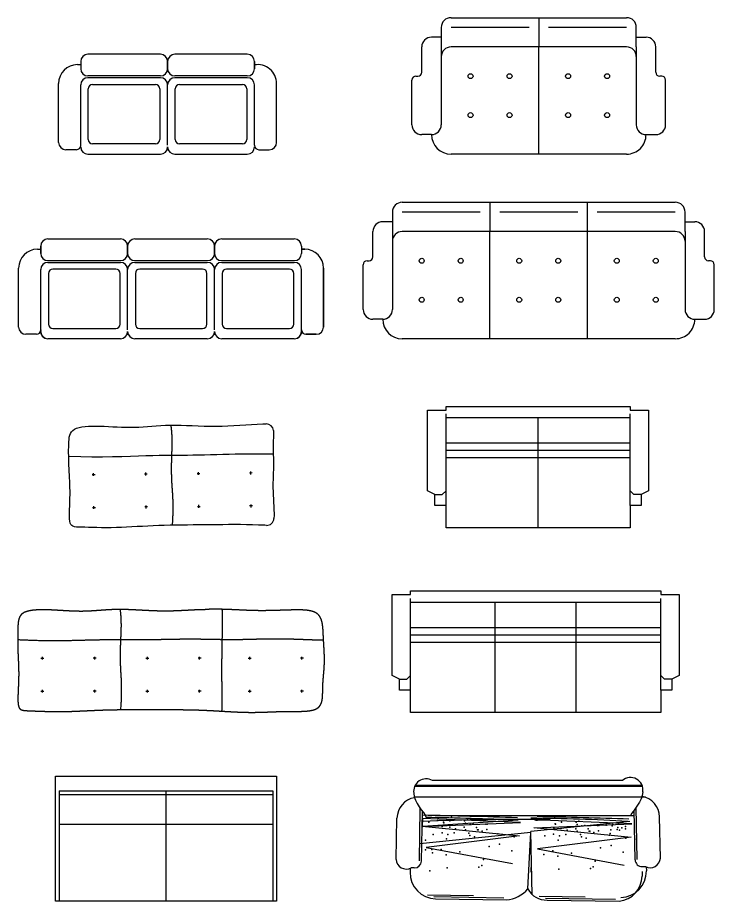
# Model space of a CAD drawing. Header units: millimetres. Extents: x -4017 to 59953, y -688 to 66564.
# Drawn here: x 15555 to 20363, y 60315 to 66417 of the extents above; entities that cross this region are included whole.
import ezdxf

# ---------------------------------------------------------------- set-up
doc = ezdxf.new("R2010")
doc.units = ezdxf.units.MM
doc.linetypes.add('0', pattern=[0])

# ---------------------------------------------------------------- blocks, each defined once
blk = doc.blocks.new('A$C243830B6')
for p, q in [((0.7024, 0.6896), (0.2024, 0.6896)), ((1.3021, 0.6896), (0.8021, 0.6896)), ((0.13, 0.618), (0.15, 0.618)), ((0.1524, 0.6396), (0.1524, 0.5896)), ((0.7521, 0.6396), (0.7521, 0.5896)), ((0.7524, 0.5896), (0.7524, 0.6396)), ((1.3521, 0.6396), (1.3521, 0.5896)), ((1.3524, 0.5896), (1.3524, 0.6396)), ((0.7024, 0.5396), (0.2024, 0.5396)), ((0.7021, 0.5276), (0.2024, 0.5276)), ((1.3021, 0.5396), (0.8021, 0.5396)), ((1.3018, 0.5276), (0.8021, 0.5276)), ((0, 0.0808), (0, 0.488)), ((0.1524, 0.0608), (0.1524, 0.4776)), ((0.2048, 0.1005), (0.2048, 0.4515)), ((0.2348, 0.4815), (0.6691, 0.4815)), ((0.6991, 0.4515), (0.6991, 0.1005)), ((0.7521, 0.0608), (0.7521, 0.4776)), ((0.7521, 0.0608), (0.7521, 0.4776)), ((0.8045, 0.1005), (0.8045, 0.4515)), ((0.8345, 0.4815), (1.2688, 0.4815)), ((1.2988, 0.4515), (1.2988, 0.1005)), ((1.3518, 0.0608), (1.3518, 0.4776)), ((1.3521, 0.0608), (1.3521, 0.4776)), ((1.3521, 0.0608), (1.3521, 0.4776)), ((1.5043, 0.0808), (1.5043, 0.488)), ((0.6691, 0.0705), (0.2348, 0.0705)), ((1.2688, 0.0705), (0.8345, 0.0705)), ((0.1224, 0.0308), (0.05, 0.0308)), ((0.2024, 0), (0.7021, 0)), ((0.8021, 0), (1.3018, 0)), ((1.382, 0.0308), (1.4543, 0.0308))]:
    blk.add_line(p, q)
for centre, radius, start, end in [((0.2024, 0.6396), 0.05, 90, 180), ((0.7024, 0.6396), 0.05, 0, 90), ((0.8021, 0.6396), 0.05, 90, 180), ((1.3021, 0.6396), 0.05, 0, 90), ((0.13, 0.488), 0.13, 90, 180), ((1.3743, 0.488), 0.13, 0, 99.86144), ((0.2024, 0.5896), 0.05, 180, 270), ((0.7024, 0.5896), 0.05, 270, 0), ((0.8021, 0.5896), 0.05, 180, 270), ((1.3021, 0.5896), 0.05, 270, 0), ((0.2024, 0.4776), 0.05, 90, 180), ((0.7021, 0.4776), 0.05, 0, 90), ((0.8021, 0.4776), 0.05, 90, 180), ((1.3018, 0.4776), 0.05, 0, 90), ((0.2348, 0.4515), 0.03, 90, 180), ((0.6691, 0.4515), 0.03, 0, 90), ((0.8345, 0.4515), 0.03, 90, 180), ((1.2688, 0.4515), 0.03, 0, 90), ((0.05, 0.0808), 0.05, 180, 270), ((0.2348, 0.1005), 0.03, 180, 270), ((0.6691, 0.1005), 0.03, 270, 0), ((0.8345, 0.1005), 0.03, 180, 270), ((1.2688, 0.1005), 0.03, 270, 0), ((1.4543, 0.0808), 0.05, 270, 0), ((0.1224, 0.0608), 0.03, 270, 0), ((0.2024, 0.05), 0.05, 180, 270), ((0.7021, 0.05), 0.05, 270, 0), ((0.8021, 0.05), 0.05, 180, 270), ((1.3018, 0.05), 0.05, 270, 0), ((1.382, 0.0608), 0.03, 180, 270)]:
    blk.add_arc(centre, radius, start, end)
blk = doc.blocks.new('A$C0E9251F2')
for p, q in [((0.2023, 0.6896), (0.7023, 0.6896)), ((0.2023, 0.6896), (0.7023, 0.6896)), ((0.8023, 0.6896), (1.3023, 0.6896)), ((0.8023, 0.6896), (1.3023, 0.6896)), ((1.402, 0.6896), (1.902, 0.6896)), ((1.402, 0.6896), (1.902, 0.6896)), ((0.13, 0.618), (0.15, 0.618)), ((0.13, 0.618), (0.1524, 0.618)), ((0.1523, 0.5896), (0.1523, 0.6396)), ((0.1524, 0.618), (0.1523, 0.6396)), ((0.1523, 0.6396), (0.1523, 0.618)), ((0.1524, 0.6396), (0.1524, 0.5896)), ((0.752, 0.5896), (0.752, 0.6396)), ((0.7523, 0.6396), (0.7523, 0.5896)), ((1.352, 0.5896), (1.352, 0.6396)), ((1.3523, 0.6396), (1.3523, 0.5896)), ((1.952, 0.6396), (1.952, 0.5896)), ((1.952, 0.6396), (1.952, 0.618)), ((1.952, 0.618), (1.9743, 0.618)), ((1.9743, 0.618), (1.9543, 0.618)), ((0.2023, 0.5396), (0.7023, 0.5396)), ((0.2025, 0.5276), (0.7023, 0.5276)), ((0.8023, 0.5396), (1.3023, 0.5396)), ((0.8025, 0.5276), (1.3023, 0.5276)), ((1.402, 0.5396), (1.902, 0.5396)), ((1.4023, 0.5276), (1.902, 0.5276)), ((0, 0.0808), (0, 0.488)), ((0, 0.0808), (0, 0.488)), ((0.1524, 0.0608), (0.1524, 0.4776)), ((0.1525, 0.0608), (0.1525, 0.4776)), ((0.2055, 0.4515), (0.2055, 0.1005)), ((0.6698, 0.4815), (0.2355, 0.4815)), ((0.6998, 0.1005), (0.6998, 0.4515)), ((0.7523, 0.0608), (0.7523, 0.4776)), ((0.7523, 0.0608), (0.7523, 0.4776)), ((0.8055, 0.4515), (0.8055, 0.1005)), ((1.2698, 0.4815), (0.8355, 0.4815)), ((1.2998, 0.1005), (1.2998, 0.4515)), ((1.3523, 0.0608), (1.3523, 0.4776)), ((1.3523, 0.0608), (1.3523, 0.4776)), ((1.4053, 0.4515), (1.4053, 0.1005)), ((1.8696, 0.4815), (1.4353, 0.4815)), ((1.8996, 0.1005), (1.8996, 0.4515)), ((1.952, 0.0608), (1.952, 0.4776)), ((2.1043, 0.0808), (2.1043, 0.488)), ((2.1043, 0.488), (2.1043, 0.0808)), ((0.2355, 0.0705), (0.6698, 0.0705)), ((0.8355, 0.0705), (1.2698, 0.0705)), ((1.4353, 0.0705), (1.8696, 0.0705)), ((0.1224, 0.0308), (0.05, 0.0308)), ((0.1224, 0.0308), (0.05, 0.0308)), ((1.982, 0.0308), (2.0543, 0.0308)), ((2.0543, 0.0308), (1.982, 0.0308)), ((0.7023, 0), (0.2025, 0)), ((0.7023, 0), (0.2025, 0)), ((1.3023, 0), (0.8025, 0)), ((1.3023, 0), (0.8025, 0)), ((1.902, 0), (1.4023, 0)), ((1.902, 0), (1.4023, 0))]:
    blk.add_line(p, q)
for centre, radius, start, end in [((0.2023, 0.6396), 0.05, 90, 180), ((0.2023, 0.6396), 0.05, 90, 180), ((0.7023, 0.6396), 0.05, 0, 90), ((0.7023, 0.6396), 0.05, 0, 90), ((0.8023, 0.6396), 0.05, 90, 180), ((0.8023, 0.6396), 0.05, 90, 180), ((1.3023, 0.6396), 0.05, 0, 90), ((1.3023, 0.6396), 0.05, 0, 90), ((1.402, 0.6396), 0.05, 90, 180), ((1.4018, 0.6401), 0.0495, 89.78056, 180.52978), ((1.902, 0.6396), 0.05, 0, 90), ((1.902, 0.6396), 0.05, 0, 90), ((0.13, 0.488), 0.13, 90, 180), ((0.13, 0.488), 0.13, 90, 180), ((1.9743, 0.488), 0.13, 0, 90), ((1.9743, 0.488), 0.13, 0, 90), ((0.2023, 0.5896), 0.05, 180, 270), ((0.7023, 0.5896), 0.05, 270, 0), ((0.8023, 0.5896), 0.05, 180, 270), ((1.3023, 0.5896), 0.05, 270, 0), ((1.402, 0.5896), 0.05, 180, 270), ((1.902, 0.5896), 0.05, 270, 0), ((0.2025, 0.4776), 0.05, 90, 180), ((0.7023, 0.4776), 0.05, 0, 90), ((0.8025, 0.4776), 0.05, 90, 180), ((1.3023, 0.4776), 0.05, 0, 90), ((1.4023, 0.4776), 0.05, 90, 180), ((1.902, 0.4776), 0.05, 0, 90), ((0.2355, 0.4515), 0.03, 90, 180), ((0.6698, 0.4515), 0.03, 0, 90), ((0.8355, 0.4515), 0.03, 90, 180), ((1.2698, 0.4515), 0.03, 0, 90), ((1.4353, 0.4515), 0.03, 90, 180), ((1.8696, 0.4515), 0.03, 0, 90), ((0.05, 0.0808), 0.05, 180, 270), ((0.05, 0.0808), 0.05, 180, 270), ((0.2355, 0.1005), 0.03, 180, 270), ((0.6698, 0.1005), 0.03, 270, 0), ((0.8355, 0.1005), 0.03, 180, 270), ((1.2698, 0.1005), 0.03, 270, 0), ((1.4353, 0.1005), 0.03, 180, 270), ((1.8696, 0.1005), 0.03, 270, 0), ((2.0543, 0.0808), 0.05, 270, 0), ((2.0543, 0.0808), 0.05, 270, 0), ((0.1224, 0.0608), 0.03, 270, 0), ((0.1224, 0.0608), 0.03, 270, 0), ((0.2032, 0.0517), 0.0517, 169.87446, 269.22898), ((0.2025, 0.05), 0.05, 180, 270), ((0.7023, 0.05), 0.05, 270, 0), ((0.7023, 0.05), 0.05, 270, 0), ((0.8027, 0.0505), 0.0505, 180.52693, 269.78174), ((0.8025, 0.05), 0.05, 180, 270), ((1.3023, 0.05), 0.05, 270, 0), ((1.3023, 0.05), 0.05, 270, 0), ((1.4023, 0.05), 0.05, 180, 270), ((1.4023, 0.05), 0.05, 180, 270), ((1.9014, 0.0514), 0.0515, 270.66733, 10.43499), ((1.902, 0.05), 0.05, 270, 0), ((1.982, 0.0608), 0.03, 180, 270), ((1.982, 0.0608), 0.03, 180, 270)]:
    blk.add_arc(centre, radius, start, end)
blk = doc.blocks.new('A$C5C326835')
at = {"linetype": '0'}
for p, q in [((0.2693, 0.9424), (1.4809, 0.9424)), ((0.8751, 0.9424), (0.8751, 0.8751)), ((0.2019, 0.8751), (0.2019, 0.7405)), ((0.8078, 0.8751), (0.2693, 0.8751)), ((0.8751, 0.8751), (0.8751, 0.7405)), ((1.4809, 0.8751), (0.9424, 0.8751)), ((1.5482, 0.7405), (1.5482, 0.8751)), ((0.2019, 0.8078), (0.1346, 0.8078)), ((1.5482, 0.8078), (1.6155, 0.8078)), ((0.0673, 0.5654), (0.0673, 0.7405)), ((0.2019, 0.7405), (0.2019, 0.202)), ((1.4809, 0.7405), (0.2693, 0.7405)), ((0.8751, 0), (0.8751, 0.7405)), ((1.5482, 0.7405), (1.5482, 0.202)), ((1.6828, 0.5654), (1.6828, 0.7405)), ((0, 0.202), (0, 0.5116)), ((0.0269, 0.5385), (0.0404, 0.5385)), ((1.7232, 0.5385), (1.7097, 0.5385)), ((1.7501, 0.202), (1.7501, 0.5116)), ((0.1346, 0.1346), (0.0673, 0.1346)), ((1.6155, 0.1346), (1.6828, 0.1346)), ((1.4809, 0), (0.2693, 0))]:
    blk.add_line(p, q, dxfattribs=at)
for centre in [(0.4039, 0.5385), (0.6731, 0.5385), (1.077, 0.5385), (1.3463, 0.5385), (0.4039, 0.2693), (0.6731, 0.2693), (1.077, 0.2693), (1.3463, 0.2693)]:
    blk.add_circle(centre, 0.0171, dxfattribs=at)
for centre, radius, start, end in [((0.2693, 0.8751), 0.0673, 90, 180), ((1.4809, 0.8751), 0.0673, 0, 90), ((0.1346, 0.7405), 0.0673, 90, 180), ((1.6155, 0.7405), 0.0673, 0, 90), ((0.2693, 0.6731), 0.0673, 90, 180), ((1.4809, 0.6731), 0.0673, 0, 90), ((0.0404, 0.5654), 0.0269, 270, 0), ((1.7097, 0.5654), 0.0269, 180, 270), ((0.0269, 0.5116), 0.0269, 90, 180), ((1.7232, 0.5116), 0.0269, 0, 90), ((0.0673, 0.202), 0.0673, 180, 270), ((0.1346, 0.202), 0.0673, 270, 0.00001), ((1.6155, 0.202), 0.0673, 180, 270), ((1.6828, 0.202), 0.0673, 270, 0), ((0.2693, 0.1346), 0.1346, 180, 270), ((1.4809, 0.1346), 0.1346, 270, 0.00001)]:
    blk.add_arc(centre, radius, start, end, dxfattribs=at)
blk = doc.blocks.new('A$C1BE21B70')
at = {"linetype": '0'}
for p, q in [((0.2692, 0.9424), (2.154, 0.9424)), ((0.8751, 0.9424), (0.8751, 0.8751)), ((1.5482, 0), (1.5482, 0.9424)), ((0.2019, 0.8751), (0.2019, 0.7405)), ((0.8078, 0.8751), (0.2692, 0.8751)), ((0.8751, 0.8751), (0.8751, 0.7405)), ((1.4809, 0.8751), (0.9424, 0.8751)), ((2.154, 0.8751), (1.6155, 0.8751)), ((2.2213, 0.7405), (2.2213, 0.8751)), ((0.2019, 0.8078), (0.1346, 0.8078)), ((2.2213, 0.8078), (2.2886, 0.8078)), ((0.0673, 0.5654), (0.0673, 0.7405)), ((0.2019, 0.7405), (0.2019, 0.202)), ((2.154, 0.7405), (0.2692, 0.7405)), ((0.8751, 0), (0.8751, 0.7405)), ((2.2213, 0.7405), (2.2213, 0.202)), ((2.3559, 0.5654), (2.3559, 0.7405)), ((0, 0.202), (0, 0.5116)), ((0.0269, 0.5385), (0.0404, 0.5385)), ((2.3963, 0.5385), (2.3829, 0.5385)), ((2.4233, 0.202), (2.4233, 0.5116)), ((0.1346, 0.1346), (0.0673, 0.1346)), ((2.2886, 0.1346), (2.3559, 0.1346)), ((2.154, 0), (0.2692, 0))]:
    blk.add_line(p, q, dxfattribs=at)
for centre in [(0.4039, 0.5385), (0.6731, 0.5385), (1.077, 0.5385), (1.3463, 0.5385), (1.7501, 0.5385), (2.0194, 0.5385), (0.4039, 0.2693), (0.6731, 0.2693), (1.077, 0.2693), (1.3463, 0.2693), (1.7501, 0.2693), (2.0194, 0.2693)]:
    blk.add_circle(centre, 0.0171, dxfattribs=at)
for centre, radius, start, end in [((0.2692, 0.8751), 0.0673, 90, 180), ((2.154, 0.8751), 0.0673, 0, 90), ((0.1346, 0.7405), 0.0673, 90, 180), ((2.2886, 0.7405), 0.0673, 0, 90), ((0.2692, 0.6731), 0.0673, 90, 180), ((2.154, 0.6731), 0.0673, 0, 90), ((0.0404, 0.5654), 0.0269, 270, 0), ((2.3829, 0.5654), 0.0269, 180, 270), ((0.0269, 0.5116), 0.0269, 90, 180), ((2.3963, 0.5116), 0.0269, 0, 90), ((0.0673, 0.202), 0.0673, 180, 270), ((0.1346, 0.202), 0.0673, 270, 0.00001), ((2.2886, 0.202), 0.0673, 180, 270), ((2.3559, 0.202), 0.0673, 270, 0), ((0.2692, 0.1346), 0.1346, 180, 270), ((2.154, 0.1346), 0.1346, 270, 0.00001)]:
    blk.add_arc(centre, radius, start, end, dxfattribs=at)
blk = doc.blocks.new('A$C1E014994')
for p, q in [((0.0192, 0.6624), (0.0282, 0.672)), ((0.0282, 0.672), (0.0399, 0.6801)), ((0.0399, 0.6801), (0.0544, 0.6867)), ((0.0544, 0.6867), (0.0717, 0.692)), ((0.0717, 0.692), (0.0914, 0.696)), ((0.0914, 0.696), (0.1132, 0.6989)), ((0.1132, 0.6989), (0.1369, 0.7008)), ((0.1369, 0.7008), (0.1622, 0.7017)), ((0.1622, 0.7017), (0.1889, 0.7019)), ((0.1889, 0.7019), (0.2166, 0.7015)), ((0.2166, 0.7015), (0.2451, 0.7005)), ((0.2451, 0.7005), (0.2742, 0.6991)), ((0.2742, 0.6991), (0.3038, 0.6976)), ((0.3038, 0.6976), (0.3338, 0.6961)), ((0.3338, 0.6961), (0.3639, 0.6948)), ((0.3639, 0.6948), (0.3942, 0.6938)), ((0.3942, 0.6938), (0.4244, 0.6935)), ((0.4244, 0.6935), (0.4543, 0.6939)), ((0.4543, 0.6939), (0.484, 0.6951)), ((0.484, 0.6951), (0.5136, 0.6971)), ((0.5136, 0.6971), (0.5434, 0.6994)), ((0.5434, 0.6994), (0.5735, 0.702)), ((0.5735, 0.702), (0.6043, 0.7045)), ((0.6043, 0.7045), (0.636, 0.7067)), ((0.636, 0.7067), (0.6688, 0.7087)), ((0.6688, 0.7087), (0.7029, 0.7092)), ((0.7029, 0.7092), (0.7386, 0.709)), ((0.7386, 0.709), (0.7758, 0.7081)), ((0.7758, 0.7081), (0.8141, 0.7066)), ((0.8141, 0.7066), (0.8535, 0.7049)), ((0.8535, 0.7049), (0.8937, 0.7032)), ((0.8937, 0.7032), (0.9344, 0.7018)), ((0.9344, 0.7018), (0.9756, 0.7009)), ((0.9756, 0.7009), (1.017, 0.7008)), ((1.017, 0.7008), (1.0583, 0.7017)), ((1.0583, 0.7017), (1.0996, 0.7034)), ((1.0996, 0.7034), (1.1407, 0.7057)), ((1.1407, 0.7057), (1.1816, 0.7082)), ((1.1816, 0.7082), (1.2221, 0.7109)), ((1.2221, 0.7109), (1.2622, 0.7134)), ((1.2622, 0.7134), (1.3018, 0.7155)), ((1.3018, 0.7155), (1.3408, 0.7168)), ((1.3408, 0.7168), (1.3632, 0.7171)), ((0.0024, 0.6102), (0.0044, 0.6252)), ((0.0044, 0.6252), (0.0076, 0.639)), ((0.0076, 0.639), (0.0124, 0.6514)), ((0.0124, 0.6514), (0.0192, 0.6624)), ((1.4143, 0.6619), (1.4117, 0.562)), ((1.4136, 0.671), (1.4143, 0.6619)), ((0, 0.5375), (0.0002, 0.5574)), ((0.0002, 0.5574), (0.0006, 0.5762)), ((0.0006, 0.5762), (0.0012, 0.5938)), ((0.0012, 0.5938), (0.0024, 0.6102)), ((1.4117, 0.562), (1.413, 0.4258)), ((0, 0.5169), (0, 0.5375)), ((0.0002, 0.4956), (0, 0.5169)), ((0.0005, 0.4739), (0.0002, 0.4956)), ((0.0002, 0.4946), (0.083, 0.4916)), ((0.083, 0.4916), (0.161, 0.4901)), ((0.161, 0.4901), (0.2342, 0.49)), ((0.2342, 0.49), (0.3028, 0.491)), ((0.3028, 0.491), (0.3668, 0.4926)), ((0.3668, 0.4926), (0.4265, 0.4946)), ((0.4265, 0.4946), (0.482, 0.4966)), ((0.482, 0.4966), (0.5333, 0.4984)), ((0.5333, 0.4984), (0.5807, 0.4997)), ((0.5807, 0.4997), (0.6248, 0.5005)), ((0.6248, 0.5005), (0.6663, 0.501)), ((0.6663, 0.501), (0.7058, 0.5012)), ((0.7058, 0.5012), (0.744, 0.5014)), ((0.744, 0.5014), (0.7816, 0.5015)), ((0.7816, 0.5015), (0.8192, 0.5018)), ((0.8192, 0.5018), (0.8576, 0.5023)), ((0.8576, 0.5023), (0.8973, 0.5031)), ((0.8973, 0.5031), (0.938, 0.5041)), ((0.938, 0.5041), (0.9796, 0.5054)), ((0.9796, 0.5054), (1.0218, 0.5066)), ((1.0218, 0.5066), (1.0643, 0.5079)), ((1.0643, 0.5079), (1.1068, 0.509)), ((1.1068, 0.509), (1.1491, 0.5099)), ((1.1491, 0.5099), (1.1909, 0.5105)), ((1.1909, 0.5105), (1.2319, 0.5107)), ((1.2319, 0.5107), (1.2722, 0.5106)), ((1.2722, 0.5106), (1.3119, 0.5104)), ((1.3119, 0.5104), (1.3511, 0.51)), ((1.3511, 0.51), (1.3899, 0.5097)), ((1.3899, 0.5097), (1.4123, 0.5096)), ((0.001, 0.4519), (0.0005, 0.4739)), ((0.0018, 0.4299), (0.001, 0.4519)), ((0.0027, 0.408), (0.0018, 0.4299)), ((0.0038, 0.3864), (0.0027, 0.408)), ((0.005, 0.3649), (0.0038, 0.3864)), ((0.1621, 0.3672), (0.1821, 0.3674)), ((0.1722, 0.3573), (0.172, 0.3773)), ((0.5429, 0.3709), (0.5229, 0.3707)), ((0.533, 0.3608), (0.5328, 0.3808)), ((0.8862, 0.3743), (0.9062, 0.3745)), ((0.8963, 0.3644), (0.8961, 0.3844)), ((1.267, 0.378), (1.247, 0.3778)), ((1.2571, 0.3679), (1.2569, 0.3879)), ((1.413, 0.4258), (1.4089, 0.2859)), ((0.0062, 0.3435), (0.005, 0.3649)), ((0.0074, 0.3217), (0.0062, 0.3435)), ((0.0084, 0.2996), (0.0074, 0.3217)), ((0.0091, 0.2769), (0.0084, 0.2996)), ((0.0095, 0.2535), (0.0091, 0.2769)), ((0.0094, 0.229), (0.0095, 0.2535)), ((1.4089, 0.2859), (1.4181, 0.0861)), ((0.0081, 0.1776), (0.0089, 0.2036)), ((0.0089, 0.2036), (0.0094, 0.229)), ((0.0058, 0.1024), (0.0063, 0.1264)), ((0.0063, 0.1264), (0.0071, 0.1516)), ((0.0071, 0.1516), (0.0081, 0.1776)), ((0.1643, 0.1399), (0.1843, 0.1401)), ((0.1744, 0.13), (0.1742, 0.15)), ((0.5451, 0.1436), (0.5251, 0.1434)), ((0.5352, 0.1335), (0.535, 0.1535)), ((0.8884, 0.1469), (0.9084, 0.1471)), ((0.8985, 0.137), (0.8983, 0.157)), ((1.2692, 0.1506), (1.2492, 0.1504)), ((1.2593, 0.1405), (1.2591, 0.1605)), ((0.0058, 0.0803), (0.0058, 0.1024)), ((0.0066, 0.0607), (0.0058, 0.0803)), ((1.4181, 0.0861), (1.4171, 0.0638)), ((0.0084, 0.0442), (0.0066, 0.0607)), ((0.0113, 0.0313), (0.0084, 0.0442)), ((0.0157, 0.0215), (0.0113, 0.0313)), ((0.0218, 0.0145), (0.0157, 0.0215)), ((0.0299, 0.0097), (0.0218, 0.0145)), ((0.0404, 0.0067), (0.0299, 0.0097)), ((0.0534, 0.005), (0.0404, 0.0067)), ((0.0693, 0.0041), (0.0534, 0.005)), ((0.0883, 0.0035), (0.0693, 0.0041)), ((0.1107, 0.0028), (0.0883, 0.0035)), ((0.1361, 0.002), (0.1107, 0.0028)), ((0.1641, 0.0013), (0.1361, 0.002)), ((0.1943, 0.0006), (0.1641, 0.0013)), ((0.2263, 0.0002), (0.1943, 0.0006)), ((0.2597, 0), (0.2263, 0.0002)), ((0.2942, 0.0002), (0.2597, 0)), ((0.3292, 0.0008), (0.2942, 0.0002)), ((0.3645, 0.0019), (0.3292, 0.0008)), ((0.4001, 0.0035), (0.3645, 0.0019)), ((0.4359, 0.0053), (0.4001, 0.0035)), ((0.4721, 0.0074), (0.4359, 0.0053)), ((0.5088, 0.0095), (0.4721, 0.0074)), ((0.5458, 0.0116), (0.5088, 0.0095)), ((0.5834, 0.0135), (0.5458, 0.0116)), ((0.6215, 0.0151), (0.5834, 0.0135)), ((0.6602, 0.0164), (0.6215, 0.0151)), ((0.6995, 0.0173), (0.6602, 0.0164)), ((0.7392, 0.018), (0.6995, 0.0173)), ((0.7792, 0.0184), (0.7392, 0.018)), ((0.8195, 0.0188), (0.7792, 0.0184)), ((0.86, 0.019), (0.8195, 0.0188)), ((0.9006, 0.0193), (0.86, 0.019)), ((0.9412, 0.0196), (0.9006, 0.0193)), ((0.9817, 0.0201), (0.9412, 0.0196)), ((1.0223, 0.0206), (0.9817, 0.0201)), ((1.0629, 0.0211), (1.0223, 0.0206)), ((1.1036, 0.0214), (1.0629, 0.0211)), ((1.1445, 0.0216), (1.1036, 0.0214)), ((1.1856, 0.0214), (1.1445, 0.0216)), ((1.227, 0.0209), (1.1856, 0.0214)), ((1.2687, 0.02), (1.227, 0.0209)), ((1.3109, 0.0185), (1.2687, 0.02)), ((1.3531, 0.0167), (1.3109, 0.0185)), ((1.3647, 0.0162), (1.3531, 0.0167))]:
    blk.add_line(p, q)
for centre, start, end in [((1.3638, 0.6671), 4.47667, 90.70587), ((1.3671, 0.0661), 267.26529, 357.30718)]:
    blk.add_arc(centre, 0.05, start, end)
blk.add_open_spline([(0.717, 0.0194), (0.7198, 0.071), (0.7211, 0.116), (0.7212, 0.1554), (0.7204, 0.1901), (0.719, 0.221), (0.7172, 0.2491), (0.7153, 0.2753), (0.7135, 0.3006), (0.7122, 0.3256), (0.7113, 0.3507), (0.7107, 0.3756), (0.7105, 0.4005), (0.7106, 0.4254), (0.7109, 0.4501), (0.7115, 0.4747), (0.7122, 0.4992), (0.7131, 0.5236), (0.7139, 0.548), (0.7145, 0.5728), (0.7147, 0.5982), (0.7142, 0.6243), (0.7128, 0.6514), (0.7104, 0.6797), (0.7067, 0.7095)], degree=2)
blk = doc.blocks.new('A$C6E927AAB')
for p, q in [((0.1606, 0.3739), (0.1806, 0.3739)), ((0.1706, 0.3639), (0.1706, 0.3839)), ((0.5415, 0.3739), (0.5215, 0.3739)), ((0.5315, 0.3639), (0.5315, 0.3839)), ((0.8848, 0.3739), (0.9048, 0.3739)), ((0.8948, 0.3639), (0.8948, 0.3839)), ((1.2656, 0.3739), (1.2456, 0.3739)), ((1.2556, 0.3639), (1.2556, 0.3839)), ((1.5911, 0.3739), (1.6111, 0.3739)), ((1.6011, 0.3639), (1.6011, 0.3839)), ((1.9719, 0.3739), (1.9519, 0.3739)), ((1.9619, 0.3639), (1.9619, 0.3839)), ((0.1606, 0.1465), (0.1806, 0.1465)), ((0.1706, 0.1365), (0.1706, 0.1565)), ((0.5415, 0.1465), (0.5215, 0.1465)), ((0.5315, 0.1365), (0.5315, 0.1565)), ((0.8848, 0.1465), (0.9048, 0.1465)), ((0.8948, 0.1365), (0.8948, 0.1565)), ((1.2656, 0.1465), (1.2456, 0.1465)), ((1.2556, 0.1365), (1.2556, 0.1565)), ((1.5911, 0.1465), (1.6111, 0.1465)), ((1.6011, 0.1365), (1.6011, 0.1565)), ((1.9719, 0.1465), (1.9519, 0.1465)), ((1.9619, 0.1365), (1.9619, 0.1565))]:
    blk.add_line(p, q)
blk.add_open_spline([(0.2046, 0.7079), (0.2184, 0.7075), (0.2326, 0.7069), (0.2469, 0.7063), (0.2614, 0.7054), (0.276, 0.7046), (0.2908, 0.7037), (0.3056, 0.7028), (0.3206, 0.7019), (0.3355, 0.701), (0.3506, 0.7002), (0.3657, 0.6994), (0.3808, 0.6988), (0.3959, 0.6982), (0.411, 0.6979), (0.4261, 0.6975), (0.4411, 0.6976), (0.4561, 0.6976), (0.4709, 0.6981), (0.4858, 0.6986), (0.5006, 0.6994), (0.5154, 0.7002), (0.5303, 0.7013), (0.5452, 0.7023), (0.5603, 0.7035), (0.5753, 0.7046), (0.5907, 0.7057), (0.6061, 0.7068), (0.622, 0.7078), (0.6378, 0.7087), (0.6542, 0.7094), (0.6706, 0.71), (0.6877, 0.7103), (0.7048, 0.7105), (0.7227, 0.7103), (0.7405, 0.71), (0.7591, 0.7094), (0.7777, 0.7087), (0.7968, 0.7078), (0.816, 0.7069), (0.8357, 0.7058), (0.8553, 0.7048), (0.8754, 0.7037), (0.8955, 0.7027), (0.9159, 0.7018), (0.9362, 0.7008), (0.9568, 0.7002), (0.9774, 0.6995), (0.9981, 0.6993), (1.0188, 0.6991), (1.0404, 0.6993), (1.0621, 0.6995), (1.0818, 0.7002), (1.1014, 0.7009), (1.122, 0.7018), (1.1426, 0.7028), (1.163, 0.7039), (1.1834, 0.705), (1.2037, 0.7061), (1.224, 0.7072), (1.2646, 0.7083), (1.3052, 0.7093), (1.3044, 0.7102), (1.3037, 0.711), (1.3232, 0.7115), (1.3427, 0.7119), (1.3619, 0.712), (1.3811, 0.712), (1.4, 0.7117), (1.4188, 0.7114), (1.4374, 0.7108), (1.4559, 0.7102), (1.4742, 0.7094), (1.4925, 0.7086), (1.5104, 0.7078), (1.5284, 0.7069), (1.5461, 0.7061), (1.5638, 0.7052), (1.5812, 0.7045), (1.5987, 0.7037), (1.6158, 0.7032), (1.633, 0.7026), (1.65, 0.7024), (1.6669, 0.7021), (1.6836, 0.7021), (1.7003, 0.7021), (1.7167, 0.7023), (1.7332, 0.7025), (1.7493, 0.7028), (1.7655, 0.7032), (1.7813, 0.7036), (1.7971, 0.7041), (1.8126, 0.7046), (1.8282, 0.7051), (1.8434, 0.7055), (1.8585, 0.706), (1.8734, 0.7065), (1.8882, 0.7069), (1.9026, 0.7073), (1.9171, 0.7076), (1.931, 0.7076), (1.9449, 0.7077), (1.9581, 0.7073), (1.9713, 0.7069), (1.9837, 0.7059), (1.9961, 0.705), (2.0074, 0.7032), (2.0188, 0.7014), (2.029, 0.6988), (2.0392, 0.6961), (2.0481, 0.6923), (2.0569, 0.6884), (2.0643, 0.6834), (2.0717, 0.6783), (2.0775, 0.6718), (2.0833, 0.6654), (2.0877, 0.6576), (2.092, 0.6499), (2.0952, 0.6411), (2.0984, 0.6323), (2.1006, 0.6226), (2.1028, 0.6128), (2.1042, 0.6024), (2.1057, 0.592), (2.1066, 0.581), (2.1075, 0.57), (2.1081, 0.5587), (2.1087, 0.5473), (2.1092, 0.5358), (2.1097, 0.5243), (2.1103, 0.5128), (2.1109, 0.5012), (2.1115, 0.4897), (2.1122, 0.4782), (2.1129, 0.4667), (2.1136, 0.4552), (2.1142, 0.4437), (2.1149, 0.4323), (2.1154, 0.4209), (2.116, 0.4095), (2.1164, 0.3982), (2.1167, 0.3869), (2.1169, 0.3758), (2.1171, 0.3646), (2.117, 0.3535), (2.1168, 0.3424), (2.1164, 0.3315), (2.116, 0.3205), (2.1153, 0.3097), (2.1147, 0.2988), (2.1138, 0.2881), (2.113, 0.2773), (2.112, 0.2666), (2.1111, 0.2559), (2.1102, 0.2453), (2.1093, 0.2346), (2.1084, 0.224), (2.1076, 0.2133), (2.1069, 0.2026), (2.1062, 0.192), (2.1058, 0.1812), (2.1054, 0.1705), (2.1052, 0.1598), (2.1051, 0.149), (2.1049, 0.1384), (2.1048, 0.1278), (2.1044, 0.1175), (2.1039, 0.1072), (2.1029, 0.0975), (2.1018, 0.0877), (2.0998, 0.0787), (2.0978, 0.0696), (2.0945, 0.0615), (2.0913, 0.0534), (2.0864, 0.0464), (2.0816, 0.0394), (2.0748, 0.0337), (2.0681, 0.028), (2.0593, 0.0238), (2.0504, 0.0195), (2.0396, 0.0165), (2.0289, 0.0136), (2.0165, 0.0117), (2.0041, 0.0098), (1.9904, 0.0087), (1.9767, 0.0076), (1.962, 0.0071), (1.9473, 0.0067), (1.9319, 0.0066), (1.9165, 0.0065), (1.9007, 0.0065), (1.8849, 0.0066), (1.869, 0.0066), (1.8531, 0.0065), (1.8373, 0.0063), (1.8215, 0.006), (1.8058, 0.0055), (1.7901, 0.005), (1.7743, 0.0044), (1.7586, 0.0038), (1.7426, 0.0032), (1.7267, 0.0025), (1.7104, 0.0019), (1.6941, 0.0013), (1.6774, 0.0008), (1.6607, 0.0004), (1.6434, 0.0002), (1.626, -0.0001), (1.608, 0), (1.59, 0.0001), (1.5712, 0.0005), (1.5524, 0.001), (1.5329, 0.0018), (1.5134, 0.0025), (1.4933, 0.0036), (1.4732, 0.0046), (1.4526, 0.0057), (1.4321, 0.0069), (1.4112, 0.0081), (1.3903, 0.0093), (1.3693, 0.0106), (1.3482, 0.0118), (1.3271, 0.0129), (1.306, 0.014), (1.2849, 0.0149), (1.2639, 0.0158), (1.243, 0.0165), (1.2222, 0.0172), (1.2015, 0.0176), (1.1808, 0.0181), (1.1602, 0.0184), (1.1396, 0.0186), (1.1192, 0.0188), (1.0988, 0.0189), (1.0784, 0.0189), (1.0581, 0.0189), (1.0377, 0.0189), (1.0174, 0.0189), (0.9972, 0.0188), (0.9769, 0.0188), (0.9566, 0.0187), (0.9363, 0.0187), (0.916, 0.0187), (0.8957, 0.0188), (0.8754, 0.0188), (0.8551, 0.0189), (0.8349, 0.0189), (0.8146, 0.019), (0.7945, 0.019), (0.7743, 0.0191), (0.7543, 0.019), (0.7343, 0.019), (0.7145, 0.0188), (0.6946, 0.0187), (0.675, 0.0184), (0.6554, 0.0182), (0.636, 0.0177), (0.6166, 0.0173), (0.5976, 0.0166), (0.5785, 0.016), (0.5597, 0.0152), (0.5409, 0.0145), (0.5224, 0.0136), (0.5038, 0.0128), (0.4855, 0.0119), (0.4672, 0.011), (0.4491, 0.0102), (0.431, 0.0093), (0.413, 0.0086), (0.3951, 0.0078), (0.3773, 0.0072), (0.3595, 0.0066), (0.3419, 0.0062), (0.3242, 0.0058), (0.3067, 0.0057), (0.2892, 0.0055), (0.2719, 0.0056), (0.2547, 0.0057), (0.238, 0.0059), (0.2213, 0.0062), (0.2053, 0.0066), (0.1893, 0.007), (0.1742, 0.0074), (0.1591, 0.0079), (0.1451, 0.0084), (0.1311, 0.0089), (0.1184, 0.0094), (0.1057, 0.0099), (0.0945, 0.0104), (0.0834, 0.0108), (0.0739, 0.0112), (0.0643, 0.0116), (0.0564, 0.0121), (0.0485, 0.0127), (0.042, 0.0136), (0.0355, 0.0145), (0.0303, 0.0161), (0.025, 0.0176), (0.021, 0.0201), (0.017, 0.0225), (0.0139, 0.026), (0.0109, 0.0296), (0.0088, 0.0345), (0.0066, 0.0394), (0.0052, 0.0459), (0.0038, 0.0524), (0.003, 0.0606), (0.0022, 0.0689), (0.0019, 0.0787), (0.0016, 0.0885), (0.0017, 0.0995), (0.0018, 0.1106), (0.0022, 0.1226), (0.0026, 0.1345), (0.0031, 0.1472), (0.0036, 0.1598), (0.0042, 0.1727), (0.0048, 0.1857), (0.0054, 0.1987), (0.0059, 0.2117), (0.0063, 0.2244), (0.0067, 0.2371), (0.0068, 0.2494), (0.007, 0.2616), (0.0069, 0.2733), (0.0068, 0.285), (0.0065, 0.2964), (0.0063, 0.3078), (0.0059, 0.3188), (0.0055, 0.3299), (0.005, 0.3407), (0.0046, 0.3516), (0.0041, 0.3623), (0.0036, 0.3731), (0.0031, 0.3838), (0.0026, 0.3946), (0.0021, 0.4054), (0.0017, 0.4162), (0.0013, 0.4271), (0.001, 0.4381), (0.0007, 0.4491), (0.0004, 0.4601), (0.0003, 0.4711), (0.0001, 0.4821), (0.0001, 0.4929), (0, 0.5038), (0, 0.5144), (0, 0.5251), (0.0002, 0.5354), (0.0003, 0.5457), (0.0005, 0.5557), (0.0007, 0.5656), (0.0009, 0.575), (0.0012, 0.5844), (0.0016, 0.5932), (0.002, 0.602), (0.0027, 0.6101), (0.0033, 0.6183), (0.0044, 0.6258), (0.0055, 0.6334), (0.0071, 0.6402), (0.0088, 0.6471), (0.0113, 0.6533), (0.0138, 0.6594), (0.0172, 0.6649), (0.0206, 0.6704), (0.0252, 0.6751), (0.0297, 0.6799), (0.0356, 0.6839), (0.0415, 0.6879), (0.0488, 0.6911), (0.0561, 0.6944), (0.0648, 0.697), (0.0734, 0.6995), (0.0833, 0.7014), (0.0931, 0.7033), (0.1041, 0.7047), (0.115, 0.706), (0.1269, 0.7068), (0.1387, 0.7076), (0.1514, 0.708), (0.1641, 0.7084), (0.1774, 0.7083), (0.1907, 0.7083), (0.2046, 0.7079)], degree=2, knots=[0, 0, 0, 1, 1, 2, 2, 3, 3, 4, 4, 5, 5, 6, 6, 7, 7, 8, 8, 9, 9, 10, 10, 11, 11, 12, 12, 13, 13, 14, 14, 15, 15, 16, 16, 17, 17, 18, 18, 19, 19, 20, 20, 21, 21, 22, 22, 23, 23, 24, 24, 25, 25, 26, 26, 27, 27, 28, 28, 29, 29, 30, 30, 31, 31, 32, 32, 33, 33, 34, 34, 35, 35, 36, 36, 37, 37, 38, 38, 39, 39, 40, 40, 41, 41, 42, 42, 43, 43, 44, 44, 45, 45, 46, 46, 47, 47, 48, 48, 49, 49, 50, 50, 51, 51, 52, 52, 53, 53, 54, 54, 55, 55, 56, 56, 57, 57, 58, 58, 59, 59, 60, 60, 61, 61, 62, 62, 63, 63, 64, 64, 65, 65, 66, 66, 67, 67, 68, 68, 69, 69, 70, 70, 71, 71, 72, 72, 73, 73, 74, 74, 75, 75, 76, 76, 77, 77, 78, 78, 79, 79, 80, 80, 81, 81, 82, 82, 83, 83, 84, 84, 85, 85, 86, 86, 87, 87, 88, 88, 89, 89, 90, 90, 91, 91, 92, 92, 93, 93, 94, 94, 95, 95, 96, 96, 97, 97, 98, 98, 99, 99, 100, 100, 101, 101, 102, 102, 103, 103, 104, 104, 105, 105, 106, 106, 107, 107, 108, 108, 109, 109, 110, 110, 111, 111, 112, 112, 113, 113, 114, 114, 115, 115, 116, 116, 117, 117, 118, 118, 119, 119, 120, 120, 121, 121, 122, 122, 123, 123, 124, 124, 125, 125, 126, 126, 127, 127, 128, 128, 129, 129, 130, 130, 131, 131, 132, 132, 133, 133, 134, 134, 135, 135, 136, 136, 137, 137, 138, 138, 139, 139, 140, 140, 141, 141, 142, 142, 143, 143, 144, 144, 145, 145, 146, 146, 147, 147, 148, 148, 149, 149, 150, 150, 151, 151, 152, 152, 153, 153, 154, 154, 155, 155, 156, 156, 157, 157, 158, 158, 159, 159, 160, 160, 161, 161, 162, 162, 163, 163, 164, 164, 165, 165, 166, 166, 167, 167, 168, 168, 169, 169, 170, 170, 171, 171, 172, 172, 173, 173, 174, 174, 175, 175, 176, 176, 177, 177, 178, 178, 179, 179, 180, 180, 181, 181, 182, 182, 183, 183, 184, 184, 185, 185, 186, 186, 187, 187, 188, 188, 189, 189, 190, 190, 191, 191, 192, 192, 192])
for points in [[(0.7122, 0.0206), (0.7154, 0.0722), (0.7172, 0.1172), (0.7177, 0.1566), (0.7172, 0.1913), (0.7161, 0.2223), (0.7146, 0.2504), (0.7129, 0.2766), (0.7114, 0.306), (0.7104, 0.3269), (0.7097, 0.352), (0.7093, 0.3769), (0.7094, 0.4018), (0.7097, 0.4266), (0.7103, 0.4514), (0.7111, 0.476), (0.7121, 0.5004), (0.7132, 0.5248), (0.7143, 0.5493), (0.7151, 0.5741), (0.7155, 0.5994), (0.7152, 0.6255), (0.7141, 0.6526), (0.712, 0.681), (0.7086, 0.7108)], [(1.4098, 0.0082), (1.411, 0.0365), (1.4116, 0.0668), (1.4117, 0.0984), (1.4115, 0.1306), (1.411, 0.1629), (1.4104, 0.1946), (1.4098, 0.2251), (1.4094, 0.2537), (1.4091, 0.2805), (1.4091, 0.3041), (1.4093, 0.3263), (1.4096, 0.3469), (1.41, 0.3662), (1.4104, 0.3846), (1.4108, 0.4023), (1.4112, 0.4196), (1.4115, 0.4368), (1.4117, 0.4541), (1.4119, 0.4713), (1.4121, 0.4885), (1.4123, 0.5059), (1.4125, 0.5233), (1.4127, 0.5409), (1.413, 0.5587), (1.4134, 0.5767), (1.4138, 0.5949), (1.4141, 0.6135), (1.4142, 0.6323), (1.4142, 0.6515), (1.4138, 0.6711), (1.4131, 0.6911), (1.4119, 0.7115)], [(0, 0.5028), (0.0828, 0.4989), (0.1608, 0.4968), (0.234, 0.496), (0.3025, 0.4962), (0.3666, 0.4972), (0.4263, 0.4986), (0.4818, 0.5001), (0.5331, 0.5014), (0.5806, 0.5022), (0.6247, 0.5026), (0.6662, 0.5027), (0.7057, 0.5026), (0.7439, 0.5023), (0.7815, 0.5021), (0.8191, 0.502), (0.8575, 0.5021), (0.8971, 0.5025), (0.9379, 0.5032), (0.9795, 0.504), (1.0217, 0.5049), (1.0642, 0.5057), (1.1068, 0.5064), (1.149, 0.5069), (1.1908, 0.5071), (1.2318, 0.5069), (1.2721, 0.5065), (1.3118, 0.5058), (1.351, 0.5051), (1.3898, 0.5044), (1.4283, 0.5038), (1.4665, 0.5035), (1.5047, 0.5035), (1.5429, 0.504), (1.5813, 0.5048), (1.6199, 0.5058), (1.6591, 0.5069), (1.6989, 0.5078), (1.7395, 0.5085), (1.781, 0.5088), (1.8237, 0.5086), (1.8674, 0.5077), (1.9112, 0.5064), (1.954, 0.5049), (1.9945, 0.5033), (2.0316, 0.502), (2.0642, 0.501), (2.091, 0.5007), (2.1109, 0.5012)]]:
    blk.add_open_spline(points, degree=2)
blk = doc.blocks.new('A$C36CB2AEB')
for p, q in [((0, 0.8128), (0.127, 0.8128)), ((0, 0.254), (0, 0.8128)), ((0.127, 0.8128), (0.127, 0.8382)), ((0.127, 0.8382), (1.397, 0.8382)), ((1.397, 0.8382), (1.397, 0.8128)), ((1.397, 0.8128), (1.524, 0.8128)), ((1.524, 0.8128), (1.524, 0.254)), ((0.127, 0.254), (0.127, 0.7874)), ((0.127, 0.762), (1.397, 0.762)), ((0.762, 0), (0.762, 0.762)), ((1.397, 0.254), (1.397, 0.7874)), ((1.397, 0.5842), (0.127, 0.5842)), ((1.397, 0.5334), (0.127, 0.5334)), ((1.397, 0.4826), (0.127, 0.4826)), ((0.0508, 0.2286), (0, 0.254)), ((0.1016, 0.2286), (0.127, 0.254)), ((0.127, 0.1524), (0.127, 0.254)), ((1.4224, 0.2286), (1.397, 0.254)), ((1.397, 0.1524), (1.397, 0.254)), ((1.524, 0.254), (1.4732, 0.2286)), ((0.0508, 0.2286), (0.1016, 0.2286)), ((0.0508, 0.1524), (0.0508, 0.2286)), ((1.4732, 0.2286), (1.4224, 0.2286)), ((1.4732, 0.2286), (1.4732, 0.1524)), ((0.127, 0.1524), (0.0508, 0.1524)), ((0.127, 0), (0.127, 0.1524)), ((1.397, 0.1524), (1.397, 0)), ((1.4732, 0.1524), (1.397, 0.1524)), ((1.397, 0), (0.127, 0))]:
    blk.add_line(p, q)
blk = doc.blocks.new('A$C6BCD5B72')
for p, q in [((0, 0.8128), (0.127, 0.8128)), ((0, 0.254), (0, 0.8128)), ((0.127, 0.8128), (0.127, 0.8382)), ((0.127, 0.8382), (1.8542, 0.8382)), ((1.8542, 0.8382), (1.8542, 0.8128)), ((1.8542, 0.8128), (1.9812, 0.8128)), ((1.9812, 0.8128), (1.9812, 0.254)), ((0.127, 0.254), (0.127, 0.7874)), ((0.127, 0.762), (1.8542, 0.762)), ((0.7112, 0), (0.7112, 0.762)), ((1.27, 0), (1.27, 0.762)), ((1.8542, 0.254), (1.8542, 0.7874)), ((1.8542, 0.5842), (0.127, 0.5842)), ((1.8542, 0.5334), (0.127, 0.5334)), ((1.8542, 0.4826), (0.127, 0.4826)), ((0.0508, 0.2286), (0, 0.254)), ((0.1016, 0.2286), (0.127, 0.254)), ((0.127, 0.1524), (0.127, 0.254)), ((1.8542, 0.1524), (1.8542, 0.254)), ((1.8796, 0.2286), (1.8542, 0.254)), ((1.9812, 0.254), (1.9304, 0.2286)), ((0.0508, 0.1524), (0.0508, 0.2286)), ((0.0508, 0.2286), (0.1016, 0.2286)), ((1.9304, 0.2286), (1.8796, 0.2286)), ((1.9304, 0.2286), (1.9304, 0.1524)), ((0.127, 0.1524), (0.0508, 0.1524)), ((0.127, 0), (0.127, 0.1524)), ((1.8542, 0.1524), (1.8542, 0)), ((1.9304, 0.1524), (1.8542, 0.1524)), ((1.8542, 0), (0.127, 0))]:
    blk.add_line(p, q)
blk = doc.blocks.new('A$C38172545')
for p, q in [((0, 0), (0, 0.8636)), ((0, 0.8636), (1.524, 0.8636)), ((1.524, 0.8636), (1.524, 0)), ((0.0254, 0.762), (0.0254, 0)), ((0.0254, 0.762), (1.4986, 0.762)), ((0.0254, 0.7366), (1.4986, 0.7366)), ((0.762, 0), (0.762, 0.762)), ((1.4986, 0.762), (1.4986, 0)), ((0.0254, 0.5334), (1.4986, 0.5334)), ((1.524, 0), (0, 0))]:
    blk.add_line(p, q)
blk = doc.blocks.new('A$C23147683')
for p, q in [((0.9298, 0.8005), (0.131, 0.8005)), ((0.9298, 0.8334), (0.2505, 0.8334)), ((1.562, 0.8334), (0.9298, 0.8334)), ((1.6976, 0.8005), (0.9298, 0.8005)), ((0.9298, 0.7923), (0.1272, 0.7923)), ((1.7003, 0.7923), (0.9298, 0.7923)), ((0.9298, 0.7185), (0.1261, 0.7185)), ((1.7211, 0.7185), (0.9298, 0.7185)), ((0.161, 0.2792), (0.1672, 0.6416)), ((0.1748, 0.2777), (0.1819, 0.6215)), ((1.6497, 0.2866), (1.6426, 0.6304)), ((1.6635, 0.2881), (1.6573, 0.6505)), ((0, 0.2898), (0.0059, 0.5743)), ((0.1821, 0.5722), (0.1812, 0.5199)), ((0.8577, 0.5445), (0.1821, 0.5722)), ((0.8418, 0.5609), (0.1852, 0.5159)), ((0.9298, 0.5899), (0.2693, 0.5899)), ((1.6435, 0.5899), (0.9298, 0.5899)), ((1.6121, 0.5515), (0.9298, 0.483)), ((1.6279, 0.5351), (0.9524, 0.5628)), ((1.8245, 0.2987), (1.8186, 0.5833)), ((0.1812, 0.5199), (0.8521, 0.4522)), ((0.1852, 0.5159), (0.8577, 0.5445)), ((0.9515, 0.5106), (1.6223, 0.4428)), ((0.9554, 0.5065), (1.6279, 0.5351)), ((0.9298, 0.4743), (0.163, 0.3974)), ((0.8521, 0.4522), (0.2068, 0.3708)), ((0.9097, 0.0854), (0.9298, 0.4743)), ((0.94, 0.0437), (0.9298, 0.483)), ((1.6223, 0.4428), (0.9771, 0.3614)), ((0.2068, 0.3708), (0.8045, 0.2601)), ((0.9771, 0.3614), (1.5748, 0.2507)), ((0.0978, 0.2285), (0.0972, 0.2008)), ((0.1258, 0.2307), (0.1036, 0.2312)), ((0.9298, 0.2327), (0.9304, 0.2008)), ((1.6986, 0.2061), (1.698, 0.1742)), ((1.6986, 0.2061), (1.698, 0.1742)), ((1.6987, 0.2397), (1.7209, 0.2401)), ((1.7267, 0.2374), (1.7273, 0.2097)), ((0.2174, 0.0451), (0.5352, 0.0396)), ((0.2614, 0.0323), (0.7441, 0.024)), ((0.2725, 0.0179), (0.7616, 0.0094)), ((0.9876, 0.0357), (1.3054, 0.0303)), ((1.0317, 0.0229), (1.5144, 0.0146)), ((1.0417, 0.0087), (1.5402, 0))]:
    blk.add_line(p, q)
for centre, radius, start, end in [((1.6184, 0.7698), 0.0849, 349.98591, 131.58351), ((0.2062, 0.7609), 0.0849, 58.55224, 190.01409), ((0.1526, 0.5713), 0.1467, 100.11161, 178.81449), ((1.6719, 0.5802), 0.1467, 1.18551, 79.88839), ((0.8182, -13.1178), 13.6831, 88.97343, 92.67159), ((-0.6843, -44.008), 44.6109, 88.04573, 88.88823), ((-0.315, -28.886), 29.4696, 87.7725, 88.98275), ((0.8204, -13.1089), 13.6831, 86.73078, 89.54185), ((1.615, -13.1089), 13.6831, 92.31072, 92.73355), ((0.086, -44.0174), 44.6109, 88.04573, 88.86082), ((0.0709, 0.2943), 0.0711, 183.61943, 297.40938), ((0.1268, 0.2787), 0.048, 268.81449, 358.81449), ((1.6977, 0.2876), 0.048, 181.18551, 271.18551), ((1.7536, 0.3032), 0.0711, 242.59062, 356.38057), ((0.2764, 0.197), 0.1792, 178.81449, 268.81449), ((1.5481, 0.206), 0.1792, 271.18551, 1.18551), ((1.5188, 0.1779), 0.1792, 276.85773, 358.81449), ((0.7354, 0.2429), 0.2349, 276.39387, 317.88758), ((1.038, 0.1539), 0.1455, 208.12505, 271.9295)]:
    blk.add_arc(centre, radius, start, end)
for points in [[(0.1225, 0.7461), (0.1214, 0.6808), (0.1929, 0.6189), (0.2082, 0.5789)], [(1.702, 0.7551), (1.7031, 0.6909), (1.6341, 0.6299), (1.6171, 0.5899)]]:
    blk.add_open_spline(points, degree=3)
for p in [(0.2865, 0.5583), (0.371, 0.5569), (0.3835, 0.5808), (0.4715, 0.5552), (0.4918, 0.5629), (1.2621, 0.5535), (0.226, 0.5473), (0.318, 0.5176), (0.3265, 0.5456), (0.3305, 0.5415), (0.3702, 0.5127), (0.4102, 0.5), (0.4708, 0.511), (0.4786, 0.4948), (0.4793, 0.539), (0.5114, 0.5304), (0.5315, 0.534), (0.5553, 0.5095), (0.563, 0.4933), (0.5671, 0.4932), (0.62, 0.5325), (0.6275, 0.4962), (0.6281, 0.5324), (1.0882, 0.5082), (1.0968, 0.5362), (1.1007, 0.5321), (1.1405, 0.5033), (1.1412, 0.5475), (1.1805, 0.4906), (1.241, 0.5016), (1.2418, 0.5458), (1.2496, 0.5296), (1.2816, 0.521), (1.3018, 0.5247), (1.3255, 0.5001), (1.3903, 0.5231), (1.3983, 0.523), (1.4507, 0.5261), (1.4508, 0.5342), (1.4823, 0.4934), (1.4909, 0.5214), (1.495, 0.5294), (1.5267, 0.4967), (1.5309, 0.5087), (1.5353, 0.5327), (1.5427, 0.4924), (1.5591, 0.5082), (1.5597, 0.5444), (1.583, 0.4997), (1.5833, 0.5158), (0.2567, 0.4624), (0.3172, 0.4734), (0.3487, 0.4327), (0.3573, 0.4607), (0.4017, 0.472), (0.5023, 0.4702), (0.5101, 0.454), (0.5421, 0.4454), (0.5951, 0.4847), (0.7034, 0.4668), (0.8157, 0.4448), (1.0269, 0.453), (1.0875, 0.464), (1.1275, 0.4513), (1.172, 0.4626), (1.2488, 0.4854), (1.2725, 0.4608), (1.2803, 0.4446), (1.3124, 0.4361), (1.3333, 0.4839), (1.3373, 0.4839), (1.3653, 0.4753), (1.3977, 0.4868), (1.4737, 0.4574), (1.4779, 0.4694), (1.586, 0.4354), (1.6602, 0.4302), (0.2037, 0.4231), (0.6416, 0.3794), (0.7143, 0.3943), (1.119, 0.4233), (1.4118, 0.37), (1.4845, 0.3849), (0.2025, 0.3548), (0.2469, 0.3581), (0.2505, 0.3339), (0.3112, 0.357), (0.3468, 0.3202), (0.4397, 0.3427), (0.798, 0.3486), (1.0207, 0.3245), (1.0815, 0.3476), (1.1171, 0.3108), (1.21, 0.3333), (1.5682, 0.3392), (0.591, 0.2477), (0.6038, 0.2877), (1.374, 0.2783), (0.232, 0.2112), (0.3533, 0.2317), (0.5707, 0.236), (1.1236, 0.2223), (1.341, 0.2266), (1.3613, 0.2383)]:
    blk.add_point(p)

msp = doc.modelspace()

# ---------------------------------------------------------------- block references
at = {"xscale": 1000, "yscale": 1000, "zscale": 1000}
for name, p in [('A$C5C326835', (18276.2, 65474.7)), ('A$C243830B6', (15837.3, 65474.7)), ('A$C1BE21B70', (17939.3, 64199.7, -343199)), ('A$C0E9251F2', (15561.4, 64199.7, -343199)), ('A$C36CB2AEB', (18383.9, 62894.7)), ('A$C1E014994', (15906.7, 62894.7)), ('A$C6BCD5B72', (18138.2, 61619.7, -343199)), ('A$C6E927AAB', (15554.9, 61619.7, -343199)), ('A$C38172545', (15816.6, 60314.7)), ('A$C23147683', (18166.3, 60314.7))]:
    msp.add_blockref(name, p, dxfattribs=at)

doc.saveas('drawing.dxf')
